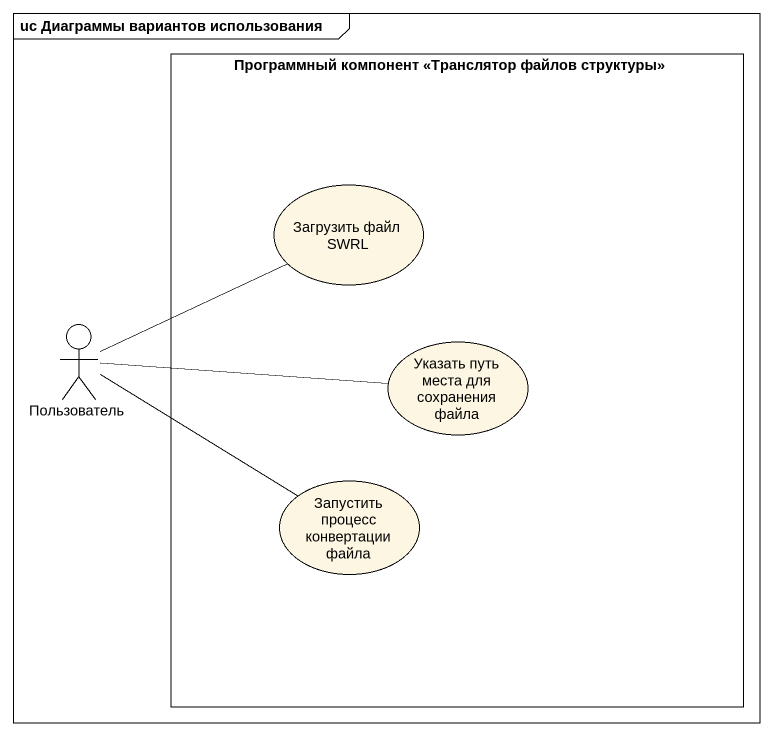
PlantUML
@startuml
mainframe uc Диаграммы вариантов использования
rectangle "Программный компонент <<Транслятор файлов структуры>>" as Программный_компонент {
  usecase "Загрузить файл SWRL" as Загрузить_файл_SWRL
  usecase "Указать путь места для сохранения файла" as Указать_путь_места_для
  usecase "Запустить процесс конвертации файла" as Запустить_процесс
}
actor Пользователь
Пользователь -right- Загрузить_файл_SWRL
Пользователь -right- Указать_путь_места_для
Пользователь -right- Запустить_процесс
@enduml
